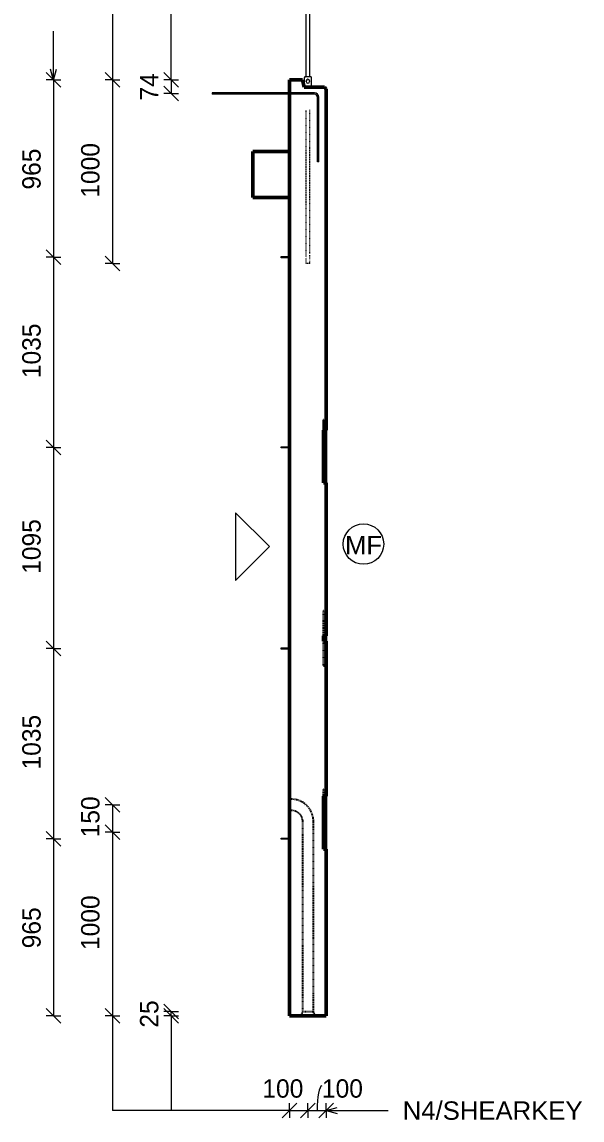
# Model space of a CAD drawing. Header units: millimetres. Extents: x -20451 to -7277, y -2190 to 7347.
# Drawn here: x -10322 to -7277, y -1961 to 4016 of the extents above; entities that cross this region are included whole.
import ezdxf

# ---------------------------------------------------------------- set-up
doc = ezdxf.new("R2010")
doc.units = ezdxf.units.MM
doc.linetypes.add('Dash', pattern=[6.36, 3.18, -3.18])
for name, color, linetype, lineweight in [('A-ANNO-DIMS', 211, 'Continuous', 9), ('A-ANNO-DIMS-40', 211, 'Continuous', 9), ('A-DETL-THIN', 151, 'Continuous', 18), ('A-GENM', 13, 'Continuous', 18), ('A-WALL', 113, 'Continuous', 25), ('A-WALL-HDLN', 110, 'Dash', 25), ('G-ANNO-TEXT', 231, 'Continuous', 9), ('S-BEAM', 12, 'Continuous', 18), ('S-RBAR', 171, 'Continuous', 18)]:
    doc.layers.add(name, color=color, linetype=linetype, lineweight=lineweight)
doc.styles.add('Arial_1', font='arial.ttf', dxfattribs={"height": 100})
doc.styles.add('Nirmala UI Semilight', font='NirmalaS.ttf', dxfattribs={"height": 100})
doc.dimstyles.new('Arrow_Filled_-_2_5_NI_UI', dxfattribs={"dimscale": 304.8, "dimtxt": 104.736395, "dimasz": 0.262467, "dimexe": 0.131234, "dimexo": 0.0625, "dimgap": 0.131234, "dimtad": 1, "dimdec": 4, "dimzin": 0, "dimdsep": 46, "dimtxsty": 'Nirmala UI Semilight', "dimblk1": 'OBLIQUE', "dimblk2": 'OBLIQUE', "dimsah": 1, "dimcen": 0.09, "dimazin": 0, "dimtfac": 1, "dimtdec": 4, "dimtix": 1, "dimtmove": 0, "dimatfit": 3, "dimfxl": 0.131234, "dimfxlon": 1, "dimtvp": 1, "dimtolj": 1, "dimtzin": 0, "dimarcsym": 2})
doc.dimstyles.new('Arrow_Filled_-_2_5_NI_UI_1', dxfattribs={"dimscale": 304.8, "dimtxt": 104.736395, "dimasz": 0.262467, "dimexe": 0.131234, "dimexo": 0.0625, "dimgap": 0.131234, "dimtad": 1, "dimdec": 4, "dimzin": 0, "dimdsep": 46, "dimtxsty": 'Nirmala UI Semilight', "dimblk1": 'OBLIQUE', "dimblk2": 'OBLIQUE', "dimsah": 1, "dimcen": 0.09, "dimazin": 0, "dimtfac": 1, "dimtdec": 4, "dimtix": 1, "dimtmove": 2, "dimatfit": 3, "dimfxl": 0.131234, "dimfxlon": 1, "dimtvp": 1, "dimtolj": 1, "dimtzin": 0, "dimarcsym": 2})
doc.dimstyles.new('Arrow_Filled_-_2_5_NI_UI_2', dxfattribs={"dimscale": 304.8, "dimtxt": 104.736395, "dimasz": 0.262467, "dimexe": 0.131234, "dimexo": 0.0625, "dimgap": 0.131234, "dimtad": 1, "dimdec": 4, "dimzin": 0, "dimdsep": 46, "dimtxsty": 'Nirmala UI Semilight', "dimblk1": 'OBLIQUE', "dimblk2": 'OBLIQUE', "dimsah": 1, "dimcen": 0.09, "dimazin": 0, "dimtfac": 1, "dimtdec": 4, "dimtix": 1, "dimtmove": 1, "dimatfit": 3, "dimfxl": 0.131234, "dimfxlon": 1, "dimtvp": 1, "dimtolj": 1, "dimtzin": 0, "dimarcsym": 2})

# ---------------------------------------------------------------- blocks, each defined once
blk = doc.blocks.new('M_Rectangular Corbel - M_Rectangular Corbel-1562977-Elevation Right')
at = {"layer": 'S-BEAM', "lineweight": 50}
for p, q in [((12913.8, 3310), (12713.8, 3310)), ((12713.8, 3310), (12713.8, 3060)), ((12913.8, 3060), (12913.8, 3310)), ((12713.8, 3060), (12913.8, 3060))]:
    blk.add_line(p, q, dxfattribs=at)
blk = doc.blocks.new('RR spread anchor face based - RR-SA-1_4-160-1726851-Elevation Right')
at = {"layer": 'A-GENM'}
for p, q in [((12868.8, 608), (12873.8, 608)), ((12868.8, 602), (12868.8, 608)), ((12873.8, 602), (12868.8, 602)), ((12873.8, 608), (12913.8, 608)), ((12873.8, 608), (12873.8, 602)), ((12913.8, 602), (12873.8, 602))]:
    blk.add_line(p, q, dxfattribs=at)
blk = doc.blocks.new('RR spread anchor face based - RR-SA-4_0-180-1726831-Elevation Right')
at = {"layer": 'A-GENM'}
for p, q in [((12996.3, 3717.2), (12993.8, 3712.2)), ((12993.8, 3712.2), (12993.8, 3661.2)), ((13031.3, 3717.2), (12996.3, 3717.2)), ((13033.8, 3712.2), (13031.3, 3717.2)), ((13033.8, 3660.5), (13033.8, 3712.2)), ((13004.8, 3690.9), (13004.8, 3694.9)), ((13022.8, 3694.9), (13022.8, 3690.9))]:
    blk.add_line(p, q, dxfattribs=at)
for centre, start, end in [((13013.8, 3694.9), 0, 180), ((13013.8, 3690.9), 180, 0)]:
    blk.add_arc(centre, 9, start, end, dxfattribs=at)
blk = doc.blocks.new('DIMBLOCK96-Elevation Right')
at = {"layer": 'A-ANNO-DIMS-40'}
for p, q in [((-9830.2, -245), (-9870.2, -205)), ((-9830.2, -245), (-9870.2, -245)), ((-9830.2, -245), (-9830.2, -395)), ((-9830.2, -245), (-9790.2, -285)), ((-9830.2, -245), (-9790.2, -245)), ((-9830.2, -395), (-9870.2, -355)), ((-9830.2, -395), (-9870.2, -395)), ((-9830.2, -395), (-9790.2, -435)), ((-9830.2, -395), (-9790.2, -395))]:
    blk.add_line(p, q, dxfattribs=at)
at = {"layer": 'A-ANNO-DIMS-40', "color": 0, "insert": (-10000.7, -422.8), "char_height": 100, "width": 246.797, "attachment_point": 1, "rotation": 90, "line_spacing_factor": 1.142579, "style": 'Nirmala UI Semilight'}
blk.add_mtext('150', dxfattribs=at)
blk = doc.blocks.new('_Oblique')
at = {"color": 0, "linetype": 'ByBlock', "lineweight": -2}
blk.add_line((-0.5, -0.5), (0.5, 0.5), dxfattribs=at)
blk = doc.blocks.new('DIMBLOCK97-Elevation Right')
at = {"layer": 'A-ANNO-DIMS-40'}
for p, q in [((-9830.2, -395), (-9870.2, -355)), ((-9830.2, -395), (-9870.2, -395)), ((-9830.2, -395), (-9830.2, -1395)), ((-9830.2, -395), (-9790.2, -435)), ((-9830.2, -395), (-9790.2, -395)), ((-9830.2, -1395), (-9870.2, -1355)), ((-9830.2, -1395), (-9870.2, -1395)), ((-9830.2, -1395), (-9790.2, -1435)), ((-9830.2, -1395), (-9790.2, -1395))]:
    blk.add_line(p, q, dxfattribs=at)
at = {"layer": 'A-ANNO-DIMS-40', "color": 0, "insert": (-10000.7, -1035.9), "char_height": 100, "width": 338.203, "attachment_point": 1, "rotation": 90, "line_spacing_factor": 1.142579, "style": 'Nirmala UI Semilight'}
blk.add_mtext('1000', dxfattribs=at)
blk = doc.blocks.new('DIMBLOCK98-Elevation Right')
at = {"layer": 'A-ANNO-DIMS-40'}
for p, q in [((-9510.2, -1370), (-9550.2, -1330)), ((-9510.2, -1395), (-9550.2, -1355)), ((-9510.2, -1370), (-9550.2, -1370)), ((-9510.2, -1395), (-9510.2, -1370)), ((-9510.2, -1370), (-9470.2, -1410)), ((-9510.2, -1370), (-9470.2, -1370)), ((-9510.2, -1395), (-9550.2, -1395)), ((-9510.2, -1395), (-9470.2, -1435)), ((-9510.2, -1395), (-9470.2, -1395))]:
    blk.add_line(p, q, dxfattribs=at)
at = {"layer": 'A-ANNO-DIMS-40', "color": 0, "insert": (-9680.7, -1458.7), "char_height": 100, "width": 182.813, "attachment_point": 1, "rotation": 90, "line_spacing_factor": 1.142579, "style": 'Nirmala UI Semilight'}
blk.add_mtext('25', dxfattribs=at)
blk = doc.blocks.new('DIMBLOCK99-Elevation Right')
at = {"layer": 'A-ANNO-DIMS-40'}
for p, q in [((-8867.2, -1910.2), (-8907.2, -1950.2)), ((-8867.2, -1910.2), (-8827.2, -1870.2)), ((-8867.2, -1910.2), (-8867.2, -1870.2)), ((-8867.2, -1910.2), (-8767.2, -1910.2)), ((-8867.2, -1910.2), (-8867.2, -1950.2)), ((-8767.2, -1910.2), (-8807.2, -1950.2)), ((-8767.2, -1910.2), (-8727.2, -1870.2)), ((-8767.2, -1910.2), (-8767.2, -1870.2)), ((-8767.2, -1910.2), (-8767.2, -1950.2))]:
    blk.add_line(p, q, dxfattribs=at)
at = {"layer": 'A-ANNO-DIMS-40', "color": 0, "insert": (-9015.1, -1739.7), "char_height": 100, "width": 246.797, "attachment_point": 1, "line_spacing_factor": 1.142579, "style": 'Nirmala UI Semilight'}
blk.add_mtext('100', dxfattribs=at)
blk = doc.blocks.new('DIMBLOCK100-Elevation Right')
at = {"layer": 'A-ANNO-DIMS-40'}
for p, q in [((-8767.2, -1910.2), (-8807.2, -1950.2)), ((-8767.2, -1910.2), (-8727.2, -1870.2)), ((-8767.2, -1910.2), (-8767.2, -1870.2)), ((-8767.2, -1910.2), (-8667.2, -1910.2)), ((-8767.2, -1910.2), (-8767.2, -1950.2)), ((-8667.2, -1910.2), (-8707.2, -1950.2)), ((-8667.2, -1910.2), (-8627.2, -1870.2)), ((-8667.2, -1910.2), (-8667.2, -1870.2)), ((-8667.2, -1910.2), (-8667.2, -1950.2))]:
    blk.add_line(p, q, dxfattribs=at)
blk.add_ellipse((-8691.2, -1910.2), major_axis=(0, 135.2), ratio=0.192658, start_param=0, end_param=1.570796, dxfattribs=at)
at = {"layer": 'A-ANNO-DIMS-40', "color": 0, "insert": (-8691.2, -1739.7), "char_height": 100, "width": 246.797, "attachment_point": 1, "line_spacing_factor": 1.142579, "style": 'Nirmala UI Semilight'}
blk.add_mtext('100', dxfattribs=at)
blk = doc.blocks.new('DIMBLOCK101-Elevation Right')
at = {"layer": 'A-ANNO-DIMS-40'}
for p, q in [((-10150.2, 3700), (-10190.2, 3740)), ((-10150.2, 3700), (-10190.2, 3700)), ((-10150.2, 3700), (-10150.2, 2735)), ((-10150.2, 3700), (-10110.2, 3660)), ((-10150.2, 3700), (-10110.2, 3700)), ((-10150.2, 2735), (-10190.2, 2775)), ((-10150.2, 2735), (-10190.2, 2735)), ((-10150.2, 2735), (-10110.2, 2695)), ((-10150.2, 2735), (-10110.2, 2735))]:
    blk.add_line(p, q, dxfattribs=at)
at = {"layer": 'A-ANNO-DIMS-40', "color": 0, "insert": (-10320.7, 3103.2), "char_height": 100, "width": 274.219, "attachment_point": 1, "rotation": 90, "line_spacing_factor": 1.142579, "style": 'Nirmala UI Semilight'}
blk.add_mtext('965', dxfattribs=at)
blk = doc.blocks.new('DIMBLOCK102-Elevation Right')
at = {"layer": 'A-ANNO-DIMS-40'}
for p, q in [((-10150.2, 2735), (-10190.2, 2775)), ((-10150.2, 2735), (-10190.2, 2735)), ((-10150.2, 2735), (-10150.2, 1700)), ((-10150.2, 2735), (-10110.2, 2695)), ((-10150.2, 2735), (-10110.2, 2735)), ((-10150.2, 1700), (-10190.2, 1740)), ((-10150.2, 1700), (-10190.2, 1700)), ((-10150.2, 1700), (-10110.2, 1660)), ((-10150.2, 1700), (-10110.2, 1700))]:
    blk.add_line(p, q, dxfattribs=at)
at = {"layer": 'A-ANNO-DIMS-40', "color": 0, "insert": (-10320.7, 2076.6), "char_height": 100, "width": 338.203, "attachment_point": 1, "rotation": 90, "line_spacing_factor": 1.142579, "style": 'Nirmala UI Semilight'}
blk.add_mtext('1035', dxfattribs=at)
blk = doc.blocks.new('DIMBLOCK103-Elevation Right')
at = {"layer": 'A-ANNO-DIMS-40'}
for p, q in [((-10150.2, 1700), (-10190.2, 1740)), ((-10150.2, 1700), (-10190.2, 1700)), ((-10150.2, 1700), (-10150.2, 605)), ((-10150.2, 1700), (-10110.2, 1660)), ((-10150.2, 1700), (-10110.2, 1700)), ((-10150.2, 605), (-10190.2, 645)), ((-10150.2, 605), (-10190.2, 605)), ((-10150.2, 605), (-10110.2, 565)), ((-10150.2, 605), (-10110.2, 605))]:
    blk.add_line(p, q, dxfattribs=at)
at = {"layer": 'A-ANNO-DIMS-40', "color": 0, "insert": (-10320.7, 1011.6), "char_height": 100, "width": 338.203, "attachment_point": 1, "rotation": 90, "line_spacing_factor": 1.142579, "style": 'Nirmala UI Semilight'}
blk.add_mtext('1095', dxfattribs=at)
blk = doc.blocks.new('DIMBLOCK104-Elevation Right')
at = {"layer": 'A-ANNO-DIMS-40'}
for p, q in [((-10150.2, 605), (-10190.2, 645)), ((-10150.2, 605), (-10190.2, 605)), ((-10150.2, 605), (-10150.2, -430)), ((-10150.2, 605), (-10110.2, 565)), ((-10150.2, 605), (-10110.2, 605)), ((-10150.2, -430), (-10190.2, -390)), ((-10150.2, -430), (-10190.2, -430)), ((-10150.2, -430), (-10110.2, -470)), ((-10150.2, -430), (-10110.2, -430))]:
    blk.add_line(p, q, dxfattribs=at)
at = {"layer": 'A-ANNO-DIMS-40', "color": 0, "insert": (-10320.7, -53.4), "char_height": 100, "width": 338.203, "attachment_point": 1, "rotation": 90, "line_spacing_factor": 1.142579, "style": 'Nirmala UI Semilight'}
blk.add_mtext('1035', dxfattribs=at)
blk = doc.blocks.new('DIMBLOCK105-Elevation Right')
at = {"layer": 'A-ANNO-DIMS-40'}
for p, q in [((-10150.2, -430), (-10190.2, -390)), ((-10150.2, -430), (-10190.2, -430)), ((-10150.2, -430), (-10150.2, -1395)), ((-10150.2, -430), (-10110.2, -470)), ((-10150.2, -430), (-10110.2, -430)), ((-10150.2, -1395), (-10190.2, -1355)), ((-10150.2, -1395), (-10190.2, -1395)), ((-10150.2, -1395), (-10110.2, -1435)), ((-10150.2, -1395), (-10110.2, -1395))]:
    blk.add_line(p, q, dxfattribs=at)
at = {"layer": 'A-ANNO-DIMS-40', "color": 0, "insert": (-10320.7, -1026.8), "char_height": 100, "width": 274.219, "attachment_point": 1, "rotation": 90, "line_spacing_factor": 1.142579, "style": 'Nirmala UI Semilight'}
blk.add_mtext('965', dxfattribs=at)
blk = doc.blocks.new('DIMBLOCK108-Elevation Right')
at = {"layer": 'A-ANNO-DIMS-40'}
for p, q in [((-9830.2, 4720), (-9870.2, 4760)), ((-9830.2, 4720), (-9870.2, 4720)), ((-9830.2, 4720), (-9830.2, 3700)), ((-9830.2, 4720), (-9790.2, 4680)), ((-9830.2, 4720), (-9790.2, 4720)), ((-9830.2, 3700), (-9870.2, 3740)), ((-9830.2, 3700), (-9870.2, 3700)), ((-9830.2, 3700), (-9790.2, 3660)), ((-9830.2, 3700), (-9790.2, 3700))]:
    blk.add_line(p, q, dxfattribs=at)
at = {"layer": 'A-ANNO-DIMS-40', "color": 0, "insert": (-10000.7, 4069.1), "char_height": 100, "width": 338.203, "attachment_point": 1, "rotation": 90, "line_spacing_factor": 1.142579, "style": 'Nirmala UI Semilight'}
blk.add_mtext('1020', dxfattribs=at)
blk = doc.blocks.new('DIMBLOCK109-Elevation Right')
at = {"layer": 'A-ANNO-DIMS-40'}
for p, q in [((-9830.2, 3700), (-9870.2, 3740)), ((-9830.2, 3700), (-9870.2, 3700)), ((-9830.2, 3700), (-9830.2, 2700)), ((-9830.2, 3700), (-9790.2, 3660)), ((-9830.2, 3700), (-9790.2, 3700)), ((-9830.2, 2700), (-9870.2, 2740)), ((-9830.2, 2700), (-9870.2, 2700)), ((-9830.2, 2700), (-9790.2, 2660)), ((-9830.2, 2700), (-9790.2, 2700))]:
    blk.add_line(p, q, dxfattribs=at)
at = {"layer": 'A-ANNO-DIMS-40', "color": 0, "insert": (-10000.7, 3059.1), "char_height": 100, "width": 338.203, "attachment_point": 1, "rotation": 90, "line_spacing_factor": 1.142579, "style": 'Nirmala UI Semilight'}
blk.add_mtext('1000', dxfattribs=at)
blk = doc.blocks.new('DIMBLOCK110-Elevation Right')
at = {"layer": 'A-ANNO-DIMS-40'}
for p, q in [((-9510.2, 3700), (-9550.2, 3740)), ((-9510.2, 3700), (-9550.2, 3700)), ((-9510.2, 3626), (-9550.2, 3666)), ((-9510.2, 3700), (-9510.2, 3626)), ((-9510.2, 3700), (-9470.2, 3660)), ((-9510.2, 3700), (-9470.2, 3700)), ((-9510.2, 3626), (-9550.2, 3626)), ((-9510.2, 3626), (-9470.2, 3586)), ((-9510.2, 3626), (-9470.2, 3626))]:
    blk.add_line(p, q, dxfattribs=at)
at = {"layer": 'A-ANNO-DIMS-40', "color": 0, "insert": (-9680.7, 3587.8), "char_height": 100, "width": 180.527, "attachment_point": 1, "rotation": 90, "line_spacing_factor": 1.142579, "style": 'Nirmala UI Semilight'}
blk.add_mtext('74', dxfattribs=at)

msp = doc.modelspace()

# ---------------------------------------------------------------- linework, layer by layer
at = {"layer": 'A-DETL-THIN'}
for p, q in [((-9510.2339, 3700), (-9510.2339, 5085.16419)), ((-9160.45281, 1343.44244), (-9160.45281, 975.74691)), ((-8976.60505, 1159.59468), (-9160.45281, 1343.44244)), ((-9160.45281, 975.74691), (-8976.60505, 1159.59468)), ((-9830.2339, -1395), (-9830.2339, -1910.19277)), ((-9510.2339, -1395), (-9510.2339, -1910.19277)), ((-8867.23659, -1910.19277), (-9830.2339, -1910.19277))]:
    msp.add_line(p, q, dxfattribs=at)
msp.add_circle((-8465.21433, 1173.71909), 110, dxfattribs=at)
at = {"layer": 'A-WALL', "lineweight": 50}
for p, q in [((-8867.23659, 3700), (-8867.23659, 3630)), ((-8796.99973, 3700), (-8867.23659, 3700)), ((-8787.11691, 3660.46875), (-8796.99973, 3700)), ((-8677.25544, 3660.46875), (-8787.11691, 3660.46875)), ((-8667.23659, 3650.4499), (-8677.25544, 3660.46875)), ((-8667.23659, 1794.24942), (-8667.23659, 3650.4499)), ((-8867.23659, 3622), (-8867.23659, -1395)), ((-8682.23659, 1507.07353), (-8682.23659, 1794.24942)), ((-8682.23659, 1794.24942), (-8667.23659, 1794.24942)), ((-8667.23659, 1507.07353), (-8682.23659, 1507.07353)), ((-8667.23659, 673.98935), (-8667.23659, 1507.07353)), ((-8682.23659, 645.96602), (-8682.23659, 673.98935)), ((-8682.23659, 673.98935), (-8667.23659, 673.98935)), ((-8667.23659, 645.96602), (-8682.23659, 645.96602)), ((-8667.23659, -197.70949), (-8667.23659, 645.96602)), ((-8682.23659, -486.97819), (-8682.23659, -197.70949)), ((-8682.23659, -197.70949), (-8667.23659, -197.70949)), ((-8667.23659, -486.97819), (-8682.23659, -486.97819)), ((-8667.23659, -1395), (-8667.23659, -486.97819)), ((-8867.23659, -1395), (-8667.23659, -1395))]:
    msp.add_line(p, q, dxfattribs=at)
at = {"layer": 'A-WALL'}
for p, q in [((-8667.23659, 1794.24942), (-8667.23659, 1507.07353)), ((-8667.23659, 673.98935), (-8667.23659, 645.96602)), ((-8667.23659, -197.70949), (-8667.23659, -486.97819))]:
    msp.add_line(p, q, dxfattribs=at)
at = {"layer": 'A-WALL-HDLN'}
for p, q in [((-8667.28619, 1849.18428), (-8682.23659, 1849.18428)), ((-8682.23659, 1795.02414), (-8682.23659, 1849.18428)), ((-8682.23659, 1791.05787), (-8682.23659, 1845.90642)), ((-8682.23659, 1549.18428), (-8667.23659, 1549.18428)), ((-8667.23659, 809.97768), (-8682.23659, 809.97768)), ((-8682.23659, 673.98935), (-8682.23659, 809.97768)), ((-8682.23659, 509.97768), (-8682.23659, 645.96602)), ((-8682.23659, 509.97768), (-8667.23659, 509.97768)), ((-8667.28619, -161.88203), (-8682.23659, -161.88203)), ((-8682.23659, -196.75309), (-8682.23659, -161.88203)), ((-8682.23659, -203.78881), (-8682.23659, -165.15989)), ((-8857.23659, -215), (-8867.23659, -215)), ((-8867.23659, -275), (-8857.23659, -275)), ((-8797.23659, -335), (-8797.23659, -1376.25)), ((-8737.23659, -1376.25), (-8737.23659, -335)), ((-8682.23659, -461.88203), (-8667.23659, -461.88203)), ((-8794.73659, -1370), (-8739.73659, -1370)), ((-8804.71674, -1394.95039), (-8797.25497, -1376.29595)), ((-8737.2182, -1376.29595), (-8729.75643, -1394.95039))]:
    msp.add_line(p, q, dxfattribs=at)
at = {"layer": 'A-WALL-HDLN', "flags": 128}
for points in [[(-8737.23659, -335), (-8737.33257, -330.20128), (-8737.62038, -325.41024), (-8738.09955, -320.63454), (-8738.76931, -315.88182), (-8739.6286, -311.15968), (-8740.67603, -306.47568), (-8741.90993, -301.83732), (-8743.32834, -297.25201), (-8744.92897, -292.72709), (-8746.70927, -288.2698), (-8748.66639, -283.88726), (-8750.79719, -279.5865), (-8753.09828, -275.37438), (-8755.56597, -271.25766), (-8758.19631, -267.2429), (-8760.98509, -263.33655), (-8763.92786, -259.54484), (-8767.0199, -255.87384), (-8770.25626, -252.32943), (-8773.63178, -248.91727), (-8777.14105, -245.64283), (-8780.77845, -242.51133), (-8784.53817, -239.52781), (-8788.41419, -236.69701), (-8792.40031, -234.02348), (-8796.49015, -231.51149), (-8800.67718, -229.16506), (-8804.95469, -226.98795), (-8809.31584, -224.98363), (-8813.75365, -223.15531), (-8818.26103, -221.50592), (-8822.83076, -220.0381), (-8827.45553, -218.75419), (-8832.12795, -217.65625), (-8836.84053, -216.74603), (-8841.58574, -216.025), (-8846.35599, -215.4943), (-8851.14365, -215.15478), (-8855.94105, -215.00699), (-8857.23659, -215)], [(-8857.23659, -275), (-8854.83723, -275.04799), (-8852.4417, -275.1919), (-8850.05385, -275.43148), (-8847.67749, -275.76636), (-8845.31643, -276.19601), (-8842.97443, -276.71972), (-8840.65525, -277.33667), (-8838.36259, -278.04587), (-8836.10013, -278.84619), (-8833.87148, -279.73634), (-8831.68022, -280.7149), (-8829.52983, -281.7803), (-8827.42378, -282.93085), (-8825.36541, -284.16469), (-8823.35804, -285.47986), (-8821.40486, -286.87425), (-8819.509, -288.34564), (-8817.67351, -289.89166), (-8815.9013, -291.50984), (-8814.19522, -293.1976), (-8812.558, -294.95223), (-8810.99225, -296.77093), (-8809.50049, -298.65079), (-8808.08509, -300.5888), (-8806.74833, -302.58186), (-8805.49233, -304.62678), (-8804.31912, -306.7203), (-8803.23056, -308.85905), (-8802.2284, -311.03963), (-8801.31424, -313.25853), (-8800.48955, -315.51222), (-8799.75563, -317.79709), (-8799.11368, -320.10947), (-8798.56471, -322.44568), (-8798.1096, -324.80197), (-8797.74908, -327.17458), (-8797.48373, -329.5597), (-8797.31398, -331.95353), (-8797.24008, -334.35223), (-8797.23659, -335)], [(-8794.73659, -1370), (-8795.82162, -1372.71259), (-8796.60494, -1374.67088), (-8797.07826, -1375.85417), (-8797.22103, -1376.21069)], [(-8737.25214, -1376.21069), (-8737.39492, -1375.85417), (-8737.86824, -1374.67088), (-8738.65155, -1372.71259), (-8739.73659, -1370)]]:
    msp.add_lwpolyline(points, dxfattribs=at)
at = {"layer": 'G-ANNO-TEXT', "color": 7}
for p, q in [((-10150.40017, 3699.32642), (-10150.40017, 3965.6063)), ((-10150.40017, 3699.32642), (-10166.47712, 3759.32642)), ((-10150.40017, 3699.32642), (-10134.32322, 3759.32642)), ((-8667.91017, -1910.0265), (-8607.91017, -1893.94955)), ((-8667.91017, -1910.0265), (-8607.91017, -1926.10346)), ((-8667.91017, -1910.0265), (-8331.58345, -1910.0265))]:
    msp.add_line(p, q, dxfattribs=at)
at = {"layer": 'S-RBAR'}
for p, q in [((-8777.23659, 3717.23955), (-8777.23659, 4720)), ((-8757.23659, 3717.23955), (-8757.23659, 4720)), ((-8731.23659, 3630), (-9287.23659, 3630)), ((-9287.23659, 3630), (-9287.23659, 3622)), ((-8731.23659, 3622), (-9287.23659, 3622)), ((-8715.23659, 3254), (-8715.23659, 3606)), ((-8707.23659, 3254), (-8707.23659, 3606)), ((-8707.23659, 3254), (-8715.23659, 3254))]:
    msp.add_line(p, q, dxfattribs=at)
at = {"layer": 'S-RBAR', "linetype": 'Dash'}
for p, q in [((-8777.23659, 2738), (-8777.23659, 3537.23955)), ((-8757.23659, 2752.5), (-8757.23659, 3537.23955)), ((-8777.23659, 2700), (-8777.23659, 2732)), ((-8757.23659, 2700), (-8777.23659, 2700)), ((-8757.23659, 2723.5), (-8757.23659, 2746.5)), ((-8757.23659, 2700), (-8757.23659, 2717.5))]:
    msp.add_line(p, q, dxfattribs=at)
at = {"layer": 'S-RBAR'}
for radius in [24, 16]:
    msp.add_arc((-8731.23659, 3606), radius, 0, 90, dxfattribs=at)

# ---------------------------------------------------------------- block references
at = {"layer": 'A-GENM'}
for name, p in [('RR spread anchor face based - RR-SA-4_0-180-1726831-Elevation Right', (-21781.04042, 0)), ('RR spread anchor face based - RR-SA-1_4-160-1726851-Elevation Right', (-21781.04042, 2130)), ('RR spread anchor face based - RR-SA-1_4-160-1726851-Elevation Right', (-21781.04042, 1095)), ('RR spread anchor face based - RR-SA-1_4-160-1726851-Elevation Right', (-21781.04042, 0)), ('RR spread anchor face based - RR-SA-1_4-160-1726851-Elevation Right', (-21781.04042, -1035))]:
    msp.add_blockref(name, p, dxfattribs=at)
at = {"layer": 'S-BEAM'}
msp.add_blockref('M_Rectangular Corbel - M_Rectangular Corbel-1562977-Elevation Right', (-21781.04042, 0), dxfattribs=at)

# ---------------------------------------------------------------- texts
at = {"layer": 'G-ANNO-TEXT', "color": 7, "char_height": 100, "attachment_point": 1, "style": 'Arial_1'}
for s, insert, width in [('MF', (-8565.53832, 1218.35713), 240.50625), ('N4/SHEARKEY', (-8251.58345, -1860.0265), 1180.084)]:
    msp.add_mtext(s, dxfattribs=dict(at, insert=insert, width=width))

# ---------------------------------------------------------------- dimensions: what is measured, and where the dimension line sits
at = {"layer": 'A-ANNO-DIMS'}
for base, p1, p2, override, picture, middle in [((-9830.2339, 3700), (-9790.2339, 4720), (-9790.2339, 3700), {"dimpost": '<>', "dimfxl": 1020}, 'DIMBLOCK108-Elevation Right', (-9922.18648, 4210)), ((-9510.2339, 3626), (-9470.2339, 3700), (-9470.2339, 3626), {"dimpost": '<>', "dimfxl": 74}, 'DIMBLOCK110-Elevation Right', (-9600.2339, 3663)), ((-10150.2339, 2735), (-10110.2339, 3700), (-10110.2339, 2735), {"dimpost": '<>', "dimfxl": 965}, 'DIMBLOCK101-Elevation Right', (-10241.94241, 3217.5)), ((-9830.2339, 2700), (-9790.2339, 3700), (-9790.2339, 2700), {"dimpost": '<>', "dimfxl": 1000}, 'DIMBLOCK109-Elevation Right', (-9922.18648, 3200)), ((-10150.2339, 1700), (-10110.2339, 2735), (-10110.2339, 1700), {"dimpost": '<>', "dimfxl": 1035}, 'DIMBLOCK102-Elevation Right', (-10242.22135, 2217.5)), ((-10150.2339, 605), (-10110.2339, 1700), (-10110.2339, 605), {"dimpost": '<>', "dimfxl": 1095}, 'DIMBLOCK103-Elevation Right', (-10242.22135, 1152.5)), ((-10150.2339, -430), (-10110.2339, 605), (-10110.2339, -430), {"dimpost": '<>', "dimfxl": 1035}, 'DIMBLOCK104-Elevation Right', (-10242.22135, 87.5)), ((-9830.2339, -395), (-9790.2339, -245), (-9790.2339, -395), {"dimpost": '<>', "dimfxl": 150}, 'DIMBLOCK96-Elevation Right', (-9922.18648, -320)), ((-9830.2339, -1395), (-9790.2339, -395), (-9790.2339, -1395), {"dimpost": '<>', "dimfxl": 1000}, 'DIMBLOCK97-Elevation Right', (-9922.18648, -895)), ((-10150.2339, -1395), (-10110.2339, -430), (-10110.2339, -1395), {"dimpost": '<>', "dimfxl": 965}, 'DIMBLOCK105-Elevation Right', (-10241.94241, -912.5)), ((-9510.2339, -1370), (-9470.2339, -1395), (-9470.2339, -1370), {"dimpost": '<>', "dimfxl": 25}, 'DIMBLOCK98-Elevation Right', (-9601.90754, -1382.5))]:
    dim = msp.add_linear_dim(base=base, p1=p1, p2=p2, angle=90, dimstyle='Arrow_Filled_-_2_5_NI_UI', override=override, dxfattribs=at)
    dim.commit()
    dim.dimension.update_dxf_attribs({"geometry": picture, "text_midpoint": middle})
for base, p1, p2, dimstyle, picture, middle in [((-8767.23659, -1910.19277), (-8867.23659, -1870.19277), (-8767.23659, -1870.19277), 'Arrow_Filled_-_2_5_NI_UI_1', 'DIMBLOCK99-Elevation Right', (-8891.66637, -1806.39067)), ((-8667.23659, -1910.19277), (-8767.23659, -1870.19277), (-8667.23659, -1870.19277), 'Arrow_Filled_-_2_5_NI_UI_2', 'DIMBLOCK100-Elevation Right', (-8567.78777, -1806.39067))]:
    dim = msp.add_linear_dim(base=base, p1=p1, p2=p2, dimstyle=dimstyle, override={"dimpost": '<>', "dimfxl": 100}, dxfattribs=at)
    dim.commit()
    dim.dimension.update_dxf_attribs({"geometry": picture, "text_midpoint": middle, "dimtype": 160})

doc.saveas('drawing.dxf')
